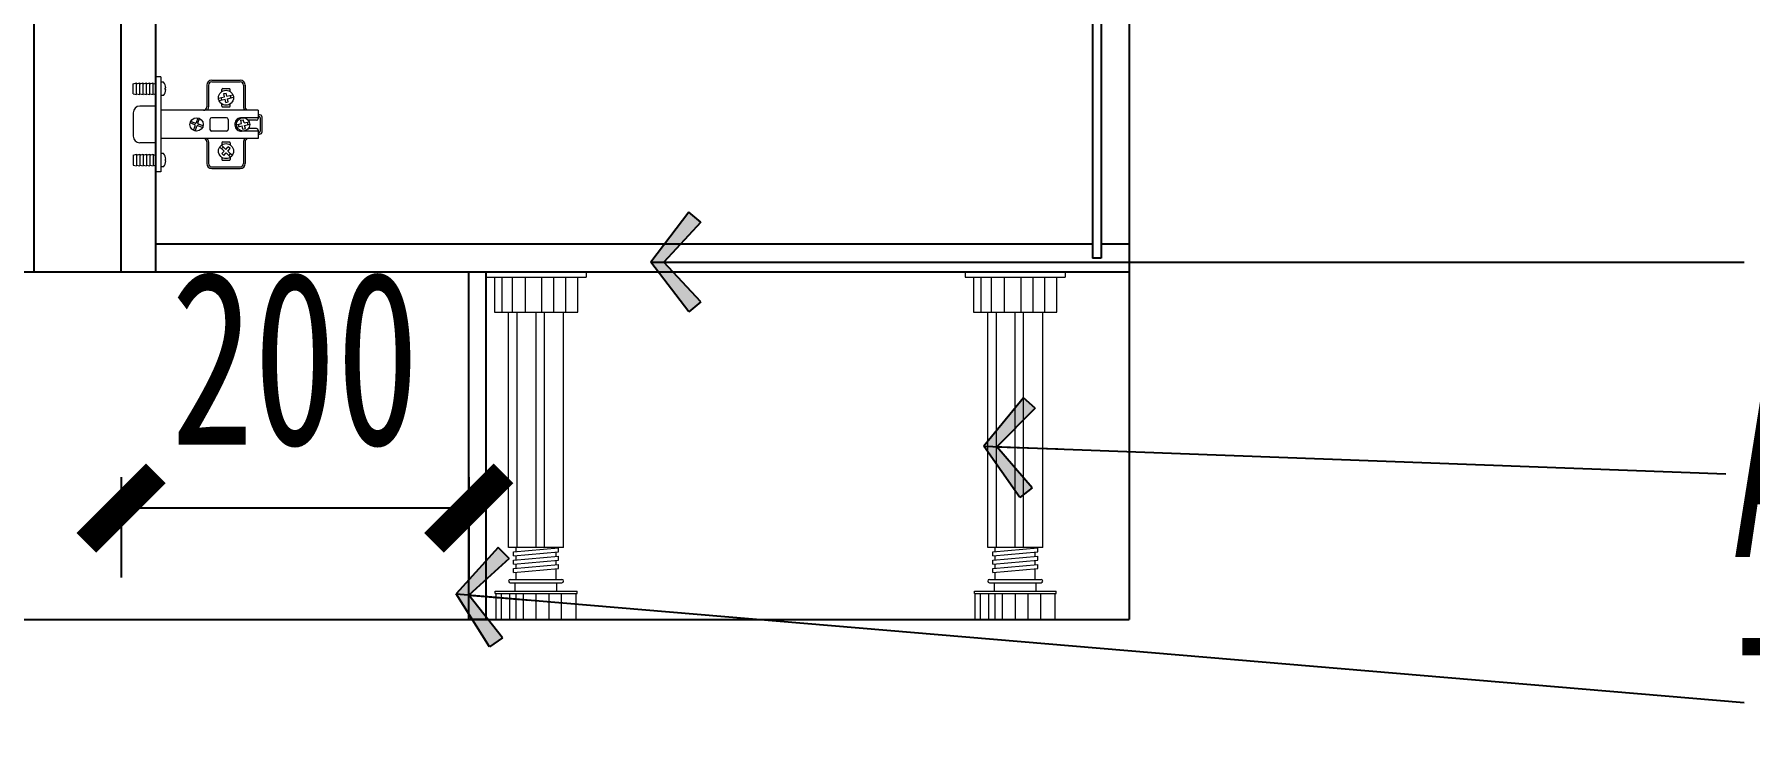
# Model space of a CAD drawing. Header units: millimetres. Extents: x 3104083 to 3173399, y -3165492 to -3044687.
# Drawn here: x 3115780 to 3116768, y -3161839 to -3161437 of the extents above; entities that cross this region are included whole.
import ezdxf

# ---------------------------------------------------------------- set-up
doc = ezdxf.new("R2010")
doc.units = ezdxf.units.MM
doc.header["$LTSCALE"] = 500
doc.header["$MEASUREMENT"] = 0
doc.header["$PDMODE"] = 2
doc.layers.get('0').update_dxf_attribs({"linetype": 'CONTINUOUS'})
doc.layers.get('DEFPOINTS').update_dxf_attribs({"linetype": 'CONTINUOUS'})
for name, color, linetype in [('D-节点尺寸', 5, 'CONTINUOUS'), ('W-基础引线', 35, 'CONTINUOUS'), ('柜体', 2, 'CONTINUOUS')]:
    doc.layers.add(name, color=color, linetype=linetype)
doc.layers.add('五金辅助件', color=25, linetype='CONTINUOUS', lineweight=13)
doc.layers.add('墙体', color=6, linetype='CONTINUOUS', lineweight=25)
doc.styles.add('DIM', font='SimSun.ttf', dxfattribs={"width": 0.7})
doc.dimstyles.new('40', dxfattribs={"dimscale": 40, "dimtxt": 2.5, "dimasz": 1, "dimexe": 1, "dimexo": 1, "dimgap": 0.5, "dimtad": 1, "dimdec": 0, "dimzin": 0, "dimdsep": 46, "dimtxsty": 'DIM', "dimblk": 'ARCHTICK', "dimcen": 0, "dimclrd": 5, "dimclre": 5, "dimclrt": 35, "dimadec": 0, "dimazin": 0, "dimtfac": 0.5, "dimtdec": 0, "dimtix": 1, "dimtmove": 2, "dimatfit": 2, "dimldrblk": 'A', "dimfxl": 0, "dimtolj": 1, "dimtzin": 0, "dimlwd": -1, "dimlwe": -1, "dimarcsym": 0})
doc.dimstyles.new('基础引线', dxfattribs={"dimtxt": 3, "dimasz": 0.7, "dimexe": 2, "dimexo": 6, "dimgap": 1, "dimtad": 1, "dimdec": 0, "dimdsep": 46, "dimtxsty": 'Standard', "dimblk1": 'A', "dimblk2": 'A', "dimsah": 1, "dimcen": 3, "dimdle": 200, "dimclrd": 256, "dimclre": 256, "dimclrt": 2, "dimadec": 0, "dimazin": 0, "dimtfac": 1, "dimtdec": 0, "dimtix": 1, "dimtmove": 1, "dimatfit": 3, "dimldrblk": 'A', "dimfxl": 0, "dimtvp": 1, "dimtolj": 1, "dimtzin": 0, "dimarcsym": 0})

# ---------------------------------------------------------------- blocks, each defined once
blk = doc.blocks.new('_ArchTick')
at = {"color": 0, "linetype": 'ByBlock', "const_width": 0.4}
blk.add_lwpolyline([(-0.5, -0.5), (0.5, 0.5)], dxfattribs=at)
blk = doc.blocks.new('*D1919')
at = {"layer": 'D-节点尺寸', "color": 5, "ltscale": 100}
for p, q in [((3115830.49, -3161691.75), (3115830.49, -3161749.52)), ((3116030.49, -3161691.75), (3116030.49, -3161749.52)), ((3116030.49, -3161709.52), (3115830.49, -3161709.52))]:
    blk.add_line(p, q, dxfattribs=at)
at = {"layer": 'DEFPOINTS', "color": 0, "ltscale": 100}
for p in [(3115830.49, -3161651.75), (3116030.49, -3161651.75), (3115830.49, -3161709.52)]:
    blk.add_point(p, dxfattribs=at)
at = {"layer": 'D-节点尺寸', "color": 5, "ltscale": 100, "xscale": 40, "yscale": 40, "zscale": 40, "rotation": 180}
blk.add_blockref('_ArchTick', (3115830.49, -3161709.52), dxfattribs=at)
at = {"layer": 'D-节点尺寸', "color": 5, "ltscale": 100, "xscale": 40, "yscale": 40, "zscale": 40}
blk.add_blockref('_ArchTick', (3116030.49, -3161709.52), dxfattribs=at)
at = {"layer": 'D-节点尺寸', "color": 35, "ltscale": 100, "insert": (3115930.49, -3161623.85), "char_height": 100, "attachment_point": 5, "style": 'DIM'}
blk.add_mtext('\\A1;200', dxfattribs=at)
blk = doc.blocks.new('A')
for p, q in [((-1.435, 1.148), (-1.09, 1.437)), ((-1.09, 1.437), (0, 0)), ((-1.435, 1.148), (-0.369, 0)), ((-0.369, 0), (-2.127, 0)), ((-1.435, -1.148), (-0.369, 0)), ((-1.09, -1.437), (0, 0)), ((-1.435, -1.148), (-1.09, -1.437))]:
    blk.add_line(p, q)
for points in [[(-1.435, 1.148), (-1.09, 1.437), (-0.369, 0), (0, 0)], [(-1.435, -1.148), (-1.09, -1.437), (-0.369, 0), (0, 0)]]:
    blk.add_solid(points)

msp = doc.modelspace()

# ---------------------------------------------------------------- linework, layer by layer
at = {"layer": '五金辅助件'}
for p, q in [((3115837.427, -3161465.219), (3115839.347, -3161464.739)), ((3115837.427, -3161470.979), (3115837.427, -3161465.219)), ((3115839.347, -3161471.459), (3115839.347, -3161464.739)), ((3115839.347, -3161465.219), (3115841.267, -3161464.739)), ((3115841.267, -3161471.459), (3115841.267, -3161464.739)), ((3115841.267, -3161465.219), (3115843.187, -3161464.739)), ((3115843.187, -3161471.459), (3115843.187, -3161464.739)), ((3115843.187, -3161465.219), (3115845.107, -3161464.739)), ((3115845.107, -3161471.459), (3115845.107, -3161464.739)), ((3115845.107, -3161465.219), (3115847.027, -3161464.739)), ((3115847.027, -3161471.459), (3115847.027, -3161464.739)), ((3115847.027, -3161465.219), (3115848.947, -3161464.739)), ((3115848.947, -3161471.459), (3115848.947, -3161464.739)), ((3115848.947, -3161465.219), (3115850.489, -3161464.833)), ((3115853.369, -3161461.297), (3115850.489, -3161461.297)), ((3115853.369, -3161461.297), (3115853.369, -3161516.017)), ((3115854.809, -3161464.259), (3115853.369, -3161464.259)), ((3115855.759, -3161468.579), (3115855.759, -3161467.619)), ((3115856.249, -3161467.619), (3115855.759, -3161467.619)), ((3115856.249, -3161468.579), (3115855.759, -3161468.579)), ((3115879.769, -3161466.097), (3115879.769, -3161478.577)), ((3115880.729, -3161466.097), (3115880.729, -3161478.577)), ((3115882.649, -3161463.217), (3115898.969, -3161463.217)), ((3115882.649, -3161464.177), (3115898.969, -3161464.177)), ((3115888.409, -3161469.705), (3115888.409, -3161468.497)), ((3115888.889, -3161468.017), (3115892.729, -3161468.017)), ((3115893.209, -3161469.705), (3115893.209, -3161468.497)), ((3115900.889, -3161466.097), (3115900.889, -3161478.354)), ((3115901.849, -3161466.097), (3115901.849, -3161478.354)), ((3115837.427, -3161470.979), (3115839.347, -3161471.459)), ((3115839.347, -3161470.979), (3115841.267, -3161471.459)), ((3115841.267, -3161470.979), (3115843.187, -3161471.459)), ((3115850.489, -3161478.097), (3115841.267, -3161478.097)), ((3115843.187, -3161470.979), (3115845.107, -3161471.459)), ((3115845.107, -3161470.979), (3115847.027, -3161471.459)), ((3115847.027, -3161470.979), (3115848.947, -3161471.459)), ((3115848.947, -3161470.979), (3115850.489, -3161471.364)), ((3115854.809, -3161471.939), (3115853.369, -3161471.939)), ((3115886.496, -3161473.549), (3115889.946, -3161472.757)), ((3115886.819, -3161474.953), (3115890.268, -3161474.16)), ((3115888.409, -3161478.097), (3115888.409, -3161476.889)), ((3115888.889, -3161478.577), (3115892.729, -3161478.577)), ((3115889.516, -3161470.885), (3115890.919, -3161470.563)), ((3115889.946, -3161472.757), (3115889.516, -3161470.885)), ((3115890.698, -3161476.031), (3115890.268, -3161474.16)), ((3115890.698, -3161476.031), (3115892.102, -3161475.709)), ((3115891.349, -3161472.434), (3115890.919, -3161470.563)), ((3115891.349, -3161472.434), (3115894.799, -3161471.641)), ((3115891.672, -3161473.838), (3115895.122, -3161473.045)), ((3115892.102, -3161475.709), (3115891.672, -3161473.838)), ((3115893.209, -3161478.097), (3115893.209, -3161476.889)), ((3115837.427, -3161481.937), (3115837.427, -3161495.377)), ((3115909.405, -3161480.497), (3115853.369, -3161480.497)), ((3115872.819, -3161488.788), (3115870.105, -3161487.825)), ((3115873.14, -3161487.884), (3115870.426, -3161486.921)), ((3115872.148, -3161492.115), (3115873.111, -3161489.401)), ((3115873.053, -3161492.436), (3115874.016, -3161489.722)), ((3115873.753, -3161487.592), (3115874.716, -3161484.878)), ((3115877.343, -3161490.393), (3115874.629, -3161489.43)), ((3115874.658, -3161487.913), (3115875.621, -3161485.199)), ((3115877.664, -3161489.489), (3115874.95, -3161488.526)), ((3115881.565, -3161485.777), (3115881.565, -3161491.537)), ((3115891.165, -3161484.817), (3115882.525, -3161484.817)), ((3115892.125, -3161485.777), (3115892.125, -3161491.537)), ((3115895.965, -3161488.177), (3115895.965, -3161489.137)), ((3115896.765, -3161488.815), (3115899.806, -3161488.117)), ((3115897.088, -3161490.219), (3115900.129, -3161489.52)), ((3115899.376, -3161486.245), (3115900.78, -3161485.923)), ((3115899.806, -3161488.117), (3115899.376, -3161486.245)), ((3115909.405, -3161484.817), (3115899.805, -3161484.817)), ((3115900.559, -3161491.391), (3115900.129, -3161489.52)), ((3115901.21, -3161487.794), (3115900.78, -3161485.923)), ((3115901.21, -3161487.794), (3115904.25, -3161487.095)), ((3115901.532, -3161489.198), (3115904.573, -3161488.499)), ((3115901.962, -3161491.069), (3115901.532, -3161489.198)), ((3115908.445, -3161486.257), (3115903.667, -3161486.257)), ((3115909.405, -3161480.497), (3115909.405, -3161485.297)), ((3115909.405, -3161482.764), (3115910.765, -3161483.172)), ((3115909.405, -3161483.766), (3115909.805, -3161483.886)), ((3115910.489, -3161484.806), (3115910.489, -3161492.508)), ((3115911.449, -3161484.091), (3115911.449, -3161493.223)), ((3115850.489, -3161499.217), (3115841.267, -3161499.217)), ((3115909.405, -3161496.817), (3115853.369, -3161496.817)), ((3115879.769, -3161498.737), (3115879.769, -3161511.217)), ((3115880.729, -3161498.737), (3115880.729, -3161511.217)), ((3115891.165, -3161492.497), (3115882.525, -3161492.497)), ((3115888.409, -3161499.217), (3115888.409, -3161500.425)), ((3115888.889, -3161498.737), (3115892.729, -3161498.737)), ((3115893.209, -3161499.217), (3115893.209, -3161500.425)), ((3115909.405, -3161492.497), (3115899.805, -3161492.497)), ((3115900.559, -3161491.391), (3115901.962, -3161491.069)), ((3115900.889, -3161498.96), (3115900.889, -3161511.217)), ((3115901.849, -3161498.96), (3115901.849, -3161511.217)), ((3115908.445, -3161491.057), (3115903.667, -3161491.057)), ((3115909.405, -3161492.017), (3115909.405, -3161496.817)), ((3115909.805, -3161493.428), (3115909.405, -3161493.548)), ((3115910.765, -3161494.142), (3115909.405, -3161494.55)), ((3115837.427, -3161506.335), (3115839.347, -3161505.855)), ((3115837.427, -3161506.335), (3115837.427, -3161512.095)), ((3115839.347, -3161506.335), (3115841.267, -3161505.855)), ((3115839.347, -3161505.855), (3115839.347, -3161512.575)), ((3115841.267, -3161506.335), (3115843.187, -3161505.855)), ((3115841.267, -3161505.855), (3115841.267, -3161512.575)), ((3115843.187, -3161506.335), (3115845.107, -3161505.855)), ((3115843.187, -3161505.855), (3115843.187, -3161512.575)), ((3115845.107, -3161506.335), (3115847.027, -3161505.855)), ((3115845.107, -3161505.855), (3115845.107, -3161512.575)), ((3115847.027, -3161506.335), (3115848.947, -3161505.855)), ((3115847.027, -3161505.855), (3115847.027, -3161512.575)), ((3115848.947, -3161505.855), (3115848.947, -3161512.575)), ((3115848.947, -3161506.335), (3115850.489, -3161505.95)), ((3115854.809, -3161505.375), (3115853.369, -3161505.375)), ((3115856.249, -3161508.735), (3115855.759, -3161508.735)), ((3115855.759, -3161508.735), (3115855.759, -3161509.695)), ((3115856.249, -3161509.695), (3115855.759, -3161509.695)), ((3115889.792, -3161504.06), (3115887.186, -3161501.664)), ((3115890.766, -3161503), (3115888.161, -3161500.604)), ((3115888.409, -3161507.609), (3115888.409, -3161508.817)), ((3115888.492, -3161505.473), (3115889.792, -3161504.06)), ((3115889.552, -3161506.448), (3115888.492, -3161505.473)), ((3115888.889, -3161509.297), (3115892.729, -3161509.297)), ((3115889.552, -3161506.448), (3115890.852, -3161505.034)), ((3115890.766, -3161503), (3115892.066, -3161501.586)), ((3115893.457, -3161507.43), (3115890.852, -3161505.034)), ((3115891.826, -3161503.974), (3115893.126, -3161502.561)), ((3115894.432, -3161506.37), (3115891.826, -3161503.974)), ((3115893.126, -3161502.561), (3115892.066, -3161501.586)), ((3115893.209, -3161507.609), (3115893.209, -3161508.817)), ((3115837.427, -3161512.095), (3115839.347, -3161512.575)), ((3115839.347, -3161512.095), (3115841.267, -3161512.575)), ((3115841.267, -3161512.095), (3115843.187, -3161512.575)), ((3115843.187, -3161512.095), (3115845.107, -3161512.575)), ((3115845.107, -3161512.095), (3115847.027, -3161512.575)), ((3115847.027, -3161512.095), (3115848.947, -3161512.575)), ((3115848.947, -3161512.095), (3115850.489, -3161512.481)), ((3115853.369, -3161516.017), (3115850.489, -3161516.017)), ((3115854.809, -3161513.055), (3115853.369, -3161513.055)), ((3115882.649, -3161513.137), (3115898.969, -3161513.137)), ((3115882.649, -3161514.097), (3115898.969, -3161514.097)), ((3116040.489, -3161573.657), (3116040.489, -3161576.537)), ((3116040.489, -3161573.657), (3116098.089, -3161573.657)), ((3116040.489, -3161576.537), (3116098.089, -3161576.537)), ((3116045.369, -3161576.537), (3116045.369, -3161596.697)), ((3116049.706, -3161596.697), (3116049.706, -3161576.537)), ((3116055.632, -3161596.697), (3116055.632, -3161576.537)), ((3116063.206, -3161596.697), (3116063.206, -3161576.537)), ((3116072.64, -3161596.697), (3116072.64, -3161576.537)), ((3116079.552, -3161596.697), (3116079.552, -3161576.537)), ((3116086.353, -3161596.697), (3116086.353, -3161576.537)), ((3116093.209, -3161596.697), (3116093.209, -3161576.537)), ((3116098.089, -3161573.657), (3116098.089, -3161576.537)), ((3116316.193, -3161573.657), (3116316.193, -3161576.537)), ((3116316.193, -3161573.657), (3116373.793, -3161573.657)), ((3116316.193, -3161576.537), (3116373.793, -3161576.537)), ((3116321.073, -3161576.537), (3116321.073, -3161596.697)), ((3116325.41, -3161596.697), (3116325.41, -3161576.537)), ((3116331.336, -3161596.697), (3116331.336, -3161576.537)), ((3116338.91, -3161596.697), (3116338.91, -3161576.537)), ((3116348.344, -3161596.697), (3116348.344, -3161576.537)), ((3116355.256, -3161596.697), (3116355.256, -3161576.537)), ((3116362.057, -3161596.697), (3116362.057, -3161576.537)), ((3116368.913, -3161596.697), (3116368.913, -3161576.537)), ((3116373.793, -3161573.657), (3116373.793, -3161576.537)), ((3116045.369, -3161596.697), (3116093.209, -3161596.697)), ((3116053.449, -3161732.302), (3116053.449, -3161596.697)), ((3116058.428, -3161732.302), (3116058.428, -3161596.697)), ((3116069.289, -3161732.302), (3116069.289, -3161596.697)), ((3116074.03, -3161732.302), (3116074.03, -3161596.697)), ((3116085.129, -3161732.302), (3116085.129, -3161596.697)), ((3116321.073, -3161596.697), (3116368.913, -3161596.697)), ((3116329.153, -3161732.302), (3116329.153, -3161596.697)), ((3116334.131, -3161732.302), (3116334.131, -3161596.697)), ((3116344.993, -3161732.302), (3116344.993, -3161596.697)), ((3116349.734, -3161732.302), (3116349.734, -3161596.697)), ((3116360.833, -3161732.302), (3116360.833, -3161596.697)), ((3116085.129, -3161732.302), (3116053.449, -3161732.302)), ((3116056.329, -3161734.702), (3116082.249, -3161732.343)), ((3116056.329, -3161737.102), (3116056.329, -3161734.702)), ((3116056.329, -3161737.102), (3116082.249, -3161734.743)), ((3116057.769, -3161734.571), (3116057.769, -3161732.302)), ((3116080.809, -3161737.274), (3116080.809, -3161734.874)), ((3116082.249, -3161734.743), (3116082.249, -3161732.343)), ((3116360.833, -3161732.302), (3116329.153, -3161732.302)), ((3116332.033, -3161734.702), (3116357.953, -3161732.343)), ((3116332.033, -3161737.102), (3116332.033, -3161734.702)), ((3116332.033, -3161737.102), (3116357.953, -3161734.743)), ((3116333.473, -3161734.571), (3116333.473, -3161732.302)), ((3116356.513, -3161737.274), (3116356.513, -3161734.874)), ((3116357.953, -3161734.743), (3116357.953, -3161732.343)), ((3116056.329, -3161739.502), (3116082.249, -3161737.143)), ((3116056.329, -3161741.902), (3116056.329, -3161739.502)), ((3116056.329, -3161741.902), (3116082.249, -3161739.543)), ((3116056.329, -3161744.302), (3116082.249, -3161741.943)), ((3116056.329, -3161746.702), (3116056.329, -3161744.302)), ((3116056.329, -3161746.702), (3116082.249, -3161744.343)), ((3116057.769, -3161739.371), (3116057.769, -3161736.971)), ((3116057.769, -3161744.171), (3116057.769, -3161741.771)), ((3116057.769, -3161750.619), (3116057.769, -3161746.571)), ((3116080.809, -3161742.074), (3116080.809, -3161739.674)), ((3116080.809, -3161750.619), (3116080.809, -3161744.474)), ((3116082.249, -3161739.543), (3116082.249, -3161737.143)), ((3116082.249, -3161744.343), (3116082.249, -3161741.943)), ((3116332.033, -3161739.502), (3116357.953, -3161737.143)), ((3116332.033, -3161741.902), (3116332.033, -3161739.502)), ((3116332.033, -3161741.902), (3116357.953, -3161739.543)), ((3116332.033, -3161744.302), (3116357.953, -3161741.943)), ((3116332.033, -3161746.702), (3116332.033, -3161744.302)), ((3116332.033, -3161746.702), (3116357.953, -3161744.343)), ((3116333.473, -3161739.371), (3116333.473, -3161736.971)), ((3116333.473, -3161744.171), (3116333.473, -3161741.771)), ((3116333.473, -3161750.619), (3116333.473, -3161746.571)), ((3116356.513, -3161742.074), (3116356.513, -3161739.674)), ((3116356.513, -3161750.619), (3116356.513, -3161744.474)), ((3116357.953, -3161739.543), (3116357.953, -3161737.143)), ((3116357.953, -3161744.343), (3116357.953, -3161741.943)), ((3116054.409, -3161750.619), (3116084.169, -3161750.619)), ((3116054.409, -3161752.539), (3116084.169, -3161752.539)), ((3116057.289, -3161757.339), (3116057.289, -3161752.539)), ((3116081.289, -3161757.339), (3116081.289, -3161752.539)), ((3116330.113, -3161750.619), (3116359.873, -3161750.619)), ((3116330.113, -3161752.539), (3116359.873, -3161752.539)), ((3116332.993, -3161757.339), (3116332.993, -3161752.539)), ((3116356.993, -3161757.339), (3116356.993, -3161752.539)), ((3116045.769, -3161758.73), (3116045.769, -3161757.339)), ((3116045.769, -3161757.339), (3116092.809, -3161757.339)), ((3116045.769, -3161758.73), (3116092.809, -3161758.73)), ((3116046.249, -3161773.659), (3116046.249, -3161758.73)), ((3116049.384, -3161773.659), (3116049.384, -3161758.73)), ((3116054.181, -3161773.659), (3116054.181, -3161758.73)), ((3116057.769, -3161773.659), (3116057.769, -3161758.73)), ((3116062.046, -3161773.659), (3116062.046, -3161758.73)), ((3116069.385, -3161773.659), (3116069.385, -3161758.73)), ((3116076.799, -3161773.659), (3116076.799, -3161758.73)), ((3116083.963, -3161773.659), (3116083.963, -3161758.73)), ((3116092.329, -3161773.659), (3116092.329, -3161758.73)), ((3116092.809, -3161758.73), (3116092.809, -3161757.339)), ((3116321.473, -3161758.73), (3116321.473, -3161757.339)), ((3116321.473, -3161757.339), (3116368.513, -3161757.339)), ((3116321.473, -3161758.73), (3116368.513, -3161758.73)), ((3116321.953, -3161773.659), (3116321.953, -3161758.73)), ((3116325.088, -3161773.659), (3116325.088, -3161758.73)), ((3116329.884, -3161773.659), (3116329.884, -3161758.73)), ((3116333.473, -3161773.659), (3116333.473, -3161758.73)), ((3116337.75, -3161773.659), (3116337.75, -3161758.73)), ((3116345.089, -3161773.659), (3116345.089, -3161758.73)), ((3116352.503, -3161773.659), (3116352.503, -3161758.73)), ((3116359.667, -3161773.659), (3116359.667, -3161758.73)), ((3116368.033, -3161773.659), (3116368.033, -3161758.73)), ((3116368.513, -3161758.73), (3116368.513, -3161757.339)), ((3116046.249, -3161773.659), (3116092.329, -3161773.659)), ((3116321.953, -3161773.659), (3116368.033, -3161773.659))]:
    msp.add_line(p, q, dxfattribs=at)
for centre, radius in [((3115890.809, -3161473.297), 4.32), ((3115873.885, -3161488.657), 3.84), ((3115900.669, -3161488.657), 3.84), ((3115890.809, -3161504.017), 4.32)]:
    msp.add_circle(centre, radius, dxfattribs=at)
for centre, radius, start, end in [((3115850.409, -3161468.099), 5.84, 4.714561, 41.11209), ((3115850.409, -3161468.099), 5.84, 318.88791, 355.285439), ((3115882.649, -3161466.097), 2.88, 90, 180), ((3115882.649, -3161466.097), 1.92, 90, 180), ((3115888.889, -3161468.497), 0.48, 90, 180), ((3115892.729, -3161468.497), 0.48, 0, 90), ((3115898.969, -3161466.097), 2.88, 0, 90), ((3115898.969, -3161466.097), 1.92, 0, 90), ((3115841.267, -3161481.937), 3.84, 90, 180), ((3115877.849, -3161478.577), 1.92, 270, 0), ((3115877.849, -3161478.577), 2.88, 318.189685, 0), ((3115890.809, -3161473.297), 2.869, 178.405214, 207.475045), ((3115888.889, -3161478.097), 0.48, 180, 270), ((3115892.729, -3161478.097), 0.48, 270, 0), ((3115890.809, -3161473.297), 2.869, 358.405214, 27.475045), ((3115904.729, -3161478.354), 3.84, 180, 213.919184), ((3115904.729, -3161478.354), 2.88, 180, 228.075907), ((3115872.659, -3161489.241), 0.48, 340.464436, 70.464436), ((3115873.301, -3161487.431), 0.48, 250.464436, 340.464436), ((3115874.468, -3161489.883), 0.48, 70.464436, 160.464436), ((3115875.11, -3161488.073), 0.48, 160.464436, 250.464436), ((3115882.525, -3161485.777), 0.96, 90, 180), ((3115891.165, -3161485.777), 0.96, 0, 90), ((3115899.42, -3161488.251), 3.456, 83.605432, 178.766418), ((3115899.42, -3161489.063), 3.456, 181.233582, 276.394568), ((3115900.669, -3161488.657), 2.73, 177.650754, 208.229505), ((3115900.669, -3161488.657), 2.73, 357.650754, 28.229505), ((3115908.445, -3161485.297), 0.96, 270, 0), ((3115909.529, -3161484.806), 0.96, 0, 73.300756), ((3115910.489, -3161484.091), 0.96, 0, 73.300756), ((3115841.267, -3161495.377), 3.84, 180, 270), ((3115877.849, -3161498.737), 1.92, 0, 90), ((3115877.849, -3161498.737), 2.88, 0, 41.810315), ((3115882.525, -3161491.537), 0.96, 180, 270), ((3115888.889, -3161499.217), 0.48, 90, 180), ((3115891.165, -3161491.537), 0.96, 270, 0), ((3115892.729, -3161499.217), 0.48, 0, 90), ((3115904.729, -3161498.96), 3.84, 146.080816, 180), ((3115904.729, -3161498.96), 2.88, 131.924093, 180), ((3115908.445, -3161492.017), 0.96, 0, 90), ((3115909.529, -3161492.508), 0.96, 286.699244, 0), ((3115910.489, -3161493.223), 0.96, 286.699244, 0), ((3115850.409, -3161509.215), 5.84, 4.714561, 41.11209), ((3115850.409, -3161509.215), 5.84, 318.88791, 355.285439), ((3115890.809, -3161504.017), 2.869, 122.868001, 151.937832), ((3115888.889, -3161508.817), 0.48, 180, 270), ((3115890.809, -3161504.017), 2.869, 302.868001, 331.937832), ((3115892.729, -3161508.817), 0.48, 270, 0), ((3115882.649, -3161511.217), 2.88, 180, 270), ((3115882.649, -3161511.217), 1.92, 180, 270), ((3115898.969, -3161511.217), 1.92, 270, 0), ((3115898.969, -3161511.217), 2.88, 270, 0), ((3116054.409, -3161751.579), 0.96, 90, 270), ((3116084.169, -3161751.579), 0.96, 270, 90), ((3116330.113, -3161751.579), 0.96, 90, 270), ((3116359.873, -3161751.579), 0.96, 270, 90)]:
    msp.add_arc(centre, radius, start, end, dxfattribs=at)
at = {"layer": '墙体'}
for p in [(3116410.489, -3159323.657), (3114040.489, -3161773.657)]:
    msp.add_line(p, (3116410.489, -3161773.657), dxfattribs=at)
at = {"layer": '柜体'}
for p, q in [((3115780.489, -3161573.657), (3115780.489, -3161013.657)), ((3115830.489, -3161573.657), (3115830.489, -3161013.657)), ((3115850.489, -3161573.657), (3115850.489, -3161013.657)), ((3116389.489, -3161013.657), (3116389.489, -3161565.657)), ((3116394.489, -3161013.657), (3116394.489, -3161565.657)), ((3116410.489, -3161013.657), (3116410.489, -3161573.657)), ((3116389.489, -3161557.657), (3115850.489, -3161557.657)), ((3116410.489, -3161557.657), (3116394.489, -3161557.657)), ((3116394.489, -3161565.657), (3116389.489, -3161565.657)), ((3115830.489, -3161573.657), (3114040.489, -3161573.657)), ((3116410.489, -3161573.657), (3115830.489, -3161573.657)), ((3116030.489, -3161773.657), (3116030.489, -3161573.657)), ((3116040.489, -3161773.657), (3116040.489, -3161573.657)), ((3116410.489, -3161573.657), (3116410.489, -3161773.657)), ((3116040.489, -3161773.657), (3116030.489, -3161773.657))]:
    msp.add_line(p, q, dxfattribs=at)

# ---------------------------------------------------------------- texts
at = {"layer": 'D-节点尺寸', "color": 35, "ltscale": 100, "char_height": 100, "attachment_point": 5, "style": 'DIM'}
for s, width, insert in [('\\pi574.08;ABS黑色调整脚', 1289.06236, (3116780.439, -3161693.423)), ('\\pi84.504;古典PVC覆膜踢脚线', 1030.7019, (3117121.703, -3161829.893))]:
    msp.add_mtext_dynamic_manual_height_columns(s, width=width, gutter_width=400, heights=[0], dxfattribs=dict(at, insert=insert))

# ---------------------------------------------------------------- dimensions: what is measured, and where the dimension line sits
at = {"layer": 'D-节点尺寸', "color": 251, "ltscale": 100}
dim = msp.add_linear_dim(base=(3115830.489, -3161709.525), p1=(3116030.489, -3161651.748), p2=(3115830.489, -3161651.748), dimstyle='40', dxfattribs=at)
dim.commit()
dim.dimension.update_dxf_attribs({"geometry": '*D1919', "text_midpoint": (3115930.489, -3161623.85), "dimtype": 160})

# ---------------------------------------------------------------- leaders
at = {"layer": 'W-基础引线'}
for points in [[(3116135.346, -3161567.894), (3116764.436, -3161567.894)], [(3116326.978, -3161673.927), (3116754, -3161689.751)], [(3116023.211, -3161758.988), (3116764.436, -3161821.478)]]:
    msp.add_leader(points, dimstyle='基础引线', override={"dimasz": 20}, dxfattribs=at)

doc.saveas('drawing.dxf')
